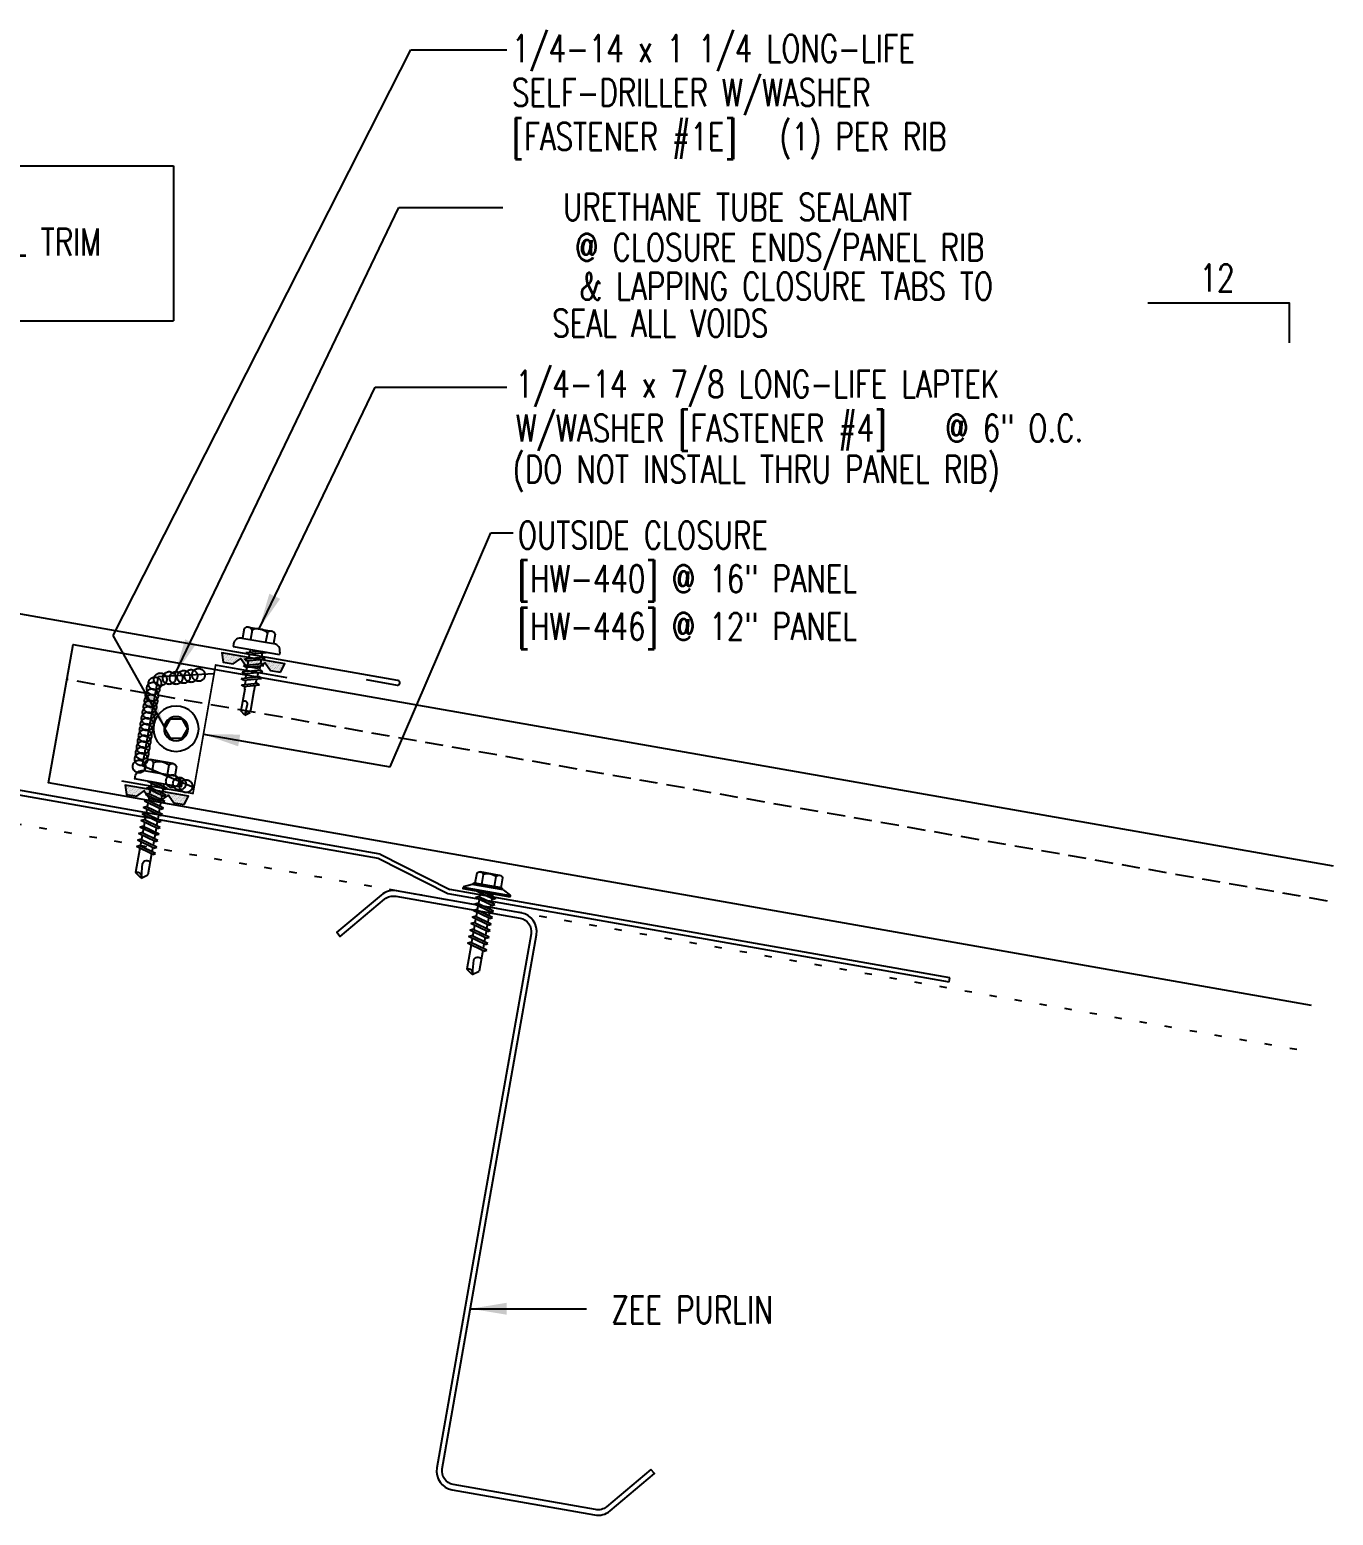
# Model space of a CAD drawing. Header units: inches. Extents: x -2 to 189, y 14 to 99.
# Drawn here: x 27.94 to 45.9, y 13.7 to 34.18 of the extents above; entities that cross this region are included whole.
import ezdxf
from ezdxf.enums import TextEntityAlignment as Align

# ---------------------------------------------------------------- set-up
doc = ezdxf.new("R2010")
doc.units = ezdxf.units.IN
doc.header["$MEASUREMENT"] = 0
for name, pattern in [('CENTER2', [1.125, 0.75, -0.125, 0.125, -0.125]), ('DASH2', [0.1875, 0.125, -0.0625]), ('DOT', [0.25, 0, -0.25])]:
    doc.linetypes.add(name, pattern=pattern)
for name, color, linetype in [('CLO', 3, 'Continuous'), ('DIM', 2, 'Continuous'), ('FASTENER', 9, 'Continuous'), ('MARK', 1, 'Continuous'), ('PANEL', 11, 'Continuous'), ('PURLIN', 1, 'Continuous'), ('SEALANT', 253, 'CENTER2'), ('STLA', 12, 'Continuous'), ('TAPE', 8, 'Continuous'), ('TEXT', 2, 'Continuous'), ('TRIM', 6, 'Continuous')]:
    doc.layers.add(name, color=color, linetype=linetype)
doc.styles.add('TEXT1', font='ROMANS.shx', dxfattribs={"width": 0.75, "height": 0.375})
doc.dimstyles.new('DETAIL$7', dxfattribs={"dimscale": 4, "dimtxt": 0.375, "dimasz": 0.125, "dimexe": 0.0625, "dimexo": 0.125, "dimgap": 0.0625, "dimtad": 1, "dimdec": 4, "dimzin": 3, "dimdsep": 46, "dimlunit": 4, "dimtxsty": 'TEXT1', "dimblk": 'ARCHTICK', "dimcen": 0.0625, "dimclrd": 7, "dimclre": 7, "dimclrt": 2, "dimadec": 0, "dimazin": 0, "dimtfac": 0.59375, "dimtdec": 4, "dimtmove": 0, "dimatfit": 3, "dimfxl": 0, "dimfrac": 2, "dimtolj": 1, "dimtzin": 3, "dimarcsym": 0})

# ---------------------------------------------------------------- blocks, each defined once
blk = doc.blocks.new('A$C23AA14D5')
at = {"layer": 'CLO', "const_width": 0.0239}
blk.add_lwpolyline([(2.284, 0.187), (1.299, 0.014), (0.987, 1.785), (0.002, 1.611)], dxfattribs=at)
at = {"layer": 'CLO'}
blk.add_lwpolyline([(1.285, 0.094), (1.993, 0.397), (1.776, 1.628), (1.007, 1.67)], dxfattribs=at)
blk = doc.blocks.new('*X7')
at = {"color": 0}
for p, q in [((-0.434, 0.135), (-0.434, 0.135)), ((-0.434, 0.123), (-0.434, 0.123)), ((-0.422, 0.141), (-0.422, 0.141)), ((-0.422, 0.129), (-0.422, 0.129)), ((-0.422, 0.117), (-0.422, 0.117)), ((-0.422, 0.105), (-0.422, 0.105)), ((-0.422, 0.094), (-0.422, 0.094)), ((-0.422, 0.082), (-0.422, 0.082)), ((-0.41, 0.135), (-0.41, 0.135)), ((-0.41, 0.123), (-0.41, 0.123)), ((-0.41, 0.111), (-0.41, 0.111)), ((-0.41, 0.1), (-0.41, 0.1)), ((-0.41, 0.088), (-0.41, 0.088)), ((-0.41, 0.076), (-0.41, 0.076)), ((-0.41, 0.064), (-0.41, 0.064)), ((-0.41, 0.053), (-0.41, 0.053)), ((-0.41, 0.041), (-0.41, 0.041)), ((-0.398, 0.141), (-0.398, 0.141)), ((-0.398, 0.129), (-0.398, 0.129)), ((-0.398, 0.117), (-0.398, 0.117)), ((-0.398, 0.105), (-0.398, 0.105)), ((-0.398, 0.094), (-0.398, 0.094)), ((-0.398, 0.082), (-0.398, 0.082)), ((-0.398, 0.07), (-0.398, 0.07)), ((-0.398, 0.059), (-0.398, 0.059)), ((-0.398, 0.047), (-0.398, 0.047)), ((-0.398, 0.035), (-0.398, 0.035)), ((-0.398, 0.023), (-0.398, 0.023)), ((-0.387, 0.135), (-0.387, 0.135)), ((-0.387, 0.123), (-0.387, 0.123)), ((-0.387, 0.111), (-0.387, 0.111)), ((-0.387, 0.1), (-0.387, 0.1)), ((-0.387, 0.088), (-0.387, 0.088)), ((-0.387, 0.076), (-0.387, 0.076)), ((-0.387, 0.064), (-0.387, 0.064)), ((-0.387, 0.053), (-0.387, 0.053)), ((-0.387, 0.041), (-0.387, 0.041)), ((-0.387, 0.029), (-0.387, 0.029)), ((-0.375, 0.141), (-0.375, 0.141)), ((-0.375, 0.129), (-0.375, 0.129)), ((-0.375, 0.117), (-0.375, 0.117)), ((-0.375, 0.105), (-0.375, 0.105)), ((-0.375, 0.094), (-0.375, 0.094)), ((-0.375, 0.082), (-0.375, 0.082)), ((-0.375, 0.07), (-0.375, 0.07)), ((-0.375, 0.059), (-0.375, 0.059)), ((-0.375, 0.047), (-0.375, 0.047)), ((-0.375, 0.035), (-0.375, 0.035)), ((-0.375, 0.023), (-0.375, 0.023)), ((-0.363, 0.135), (-0.363, 0.135)), ((-0.363, 0.123), (-0.363, 0.123)), ((-0.363, 0.111), (-0.363, 0.111)), ((-0.363, 0.1), (-0.363, 0.1)), ((-0.363, 0.088), (-0.363, 0.088)), ((-0.363, 0.076), (-0.363, 0.076)), ((-0.363, 0.064), (-0.363, 0.064)), ((-0.363, 0.053), (-0.363, 0.053)), ((-0.363, 0.041), (-0.363, 0.041)), ((-0.363, 0.029), (-0.363, 0.029)), ((-0.352, 0.141), (-0.352, 0.141)), ((-0.352, 0.129), (-0.352, 0.129)), ((-0.352, 0.117), (-0.352, 0.117)), ((-0.352, 0.105), (-0.352, 0.105)), ((-0.352, 0.094), (-0.352, 0.094)), ((-0.352, 0.082), (-0.352, 0.082)), ((-0.352, 0.07), (-0.352, 0.07)), ((-0.352, 0.059), (-0.352, 0.059)), ((-0.352, 0.047), (-0.352, 0.047)), ((-0.352, 0.035), (-0.352, 0.035)), ((-0.352, 0.023), (-0.352, 0.023)), ((-0.34, 0.135), (-0.34, 0.135)), ((-0.34, 0.123), (-0.34, 0.123)), ((-0.34, 0.111), (-0.34, 0.111)), ((-0.34, 0.1), (-0.34, 0.1)), ((-0.34, 0.088), (-0.34, 0.088)), ((-0.34, 0.076), (-0.34, 0.076)), ((-0.34, 0.064), (-0.34, 0.064)), ((-0.34, 0.053), (-0.34, 0.053)), ((-0.34, 0.041), (-0.34, 0.041)), ((-0.34, 0.029), (-0.34, 0.029)), ((-0.328, 0.141), (-0.328, 0.141)), ((-0.328, 0.129), (-0.328, 0.129)), ((-0.328, 0.117), (-0.328, 0.117)), ((-0.328, 0.105), (-0.328, 0.105)), ((-0.328, 0.094), (-0.328, 0.094)), ((-0.328, 0.082), (-0.328, 0.082)), ((-0.328, 0.07), (-0.328, 0.07)), ((-0.328, 0.059), (-0.328, 0.059)), ((-0.328, 0.047), (-0.328, 0.047)), ((-0.328, 0.035), (-0.328, 0.035)), ((-0.328, 0.023), (-0.328, 0.023)), ((-0.316, 0.135), (-0.316, 0.135)), ((-0.316, 0.123), (-0.316, 0.123)), ((-0.316, 0.111), (-0.316, 0.111)), ((-0.316, 0.1), (-0.316, 0.1)), ((-0.316, 0.088), (-0.316, 0.088)), ((-0.316, 0.076), (-0.316, 0.076)), ((-0.316, 0.064), (-0.316, 0.064)), ((-0.316, 0.053), (-0.316, 0.053)), ((-0.316, 0.041), (-0.316, 0.041)), ((-0.316, 0.029), (-0.316, 0.029)), ((-0.305, 0.141), (-0.305, 0.141)), ((-0.305, 0.129), (-0.305, 0.129)), ((-0.305, 0.117), (-0.305, 0.117)), ((-0.305, 0.105), (-0.305, 0.105)), ((-0.305, 0.094), (-0.305, 0.094)), ((-0.305, 0.082), (-0.305, 0.082)), ((-0.305, 0.07), (-0.305, 0.07)), ((-0.305, 0.059), (-0.305, 0.059)), ((-0.305, 0.047), (-0.305, 0.047)), ((-0.305, 0.035), (-0.305, 0.035)), ((-0.305, 0.023), (-0.305, 0.023)), ((-0.293, 0.135), (-0.293, 0.135)), ((-0.293, 0.123), (-0.293, 0.123)), ((-0.293, 0.111), (-0.293, 0.111)), ((-0.293, 0.1), (-0.293, 0.1)), ((-0.293, 0.088), (-0.293, 0.088)), ((-0.293, 0.076), (-0.293, 0.076)), ((-0.293, 0.064), (-0.293, 0.064)), ((-0.293, 0.053), (-0.293, 0.053)), ((-0.293, 0.041), (-0.293, 0.041)), ((-0.293, 0.029), (-0.293, 0.029)), ((-0.281, 0.141), (-0.281, 0.141)), ((-0.281, 0.129), (-0.281, 0.129)), ((-0.281, 0.117), (-0.281, 0.117)), ((-0.281, 0.105), (-0.281, 0.105)), ((-0.281, 0.094), (-0.281, 0.094)), ((-0.281, 0.082), (-0.281, 0.082)), ((-0.281, 0.07), (-0.281, 0.07)), ((-0.281, 0.059), (-0.281, 0.059)), ((-0.281, 0.047), (-0.281, 0.047)), ((-0.281, 0.035), (-0.281, 0.035)), ((-0.281, 0.023), (-0.281, 0.023)), ((-0.27, 0.135), (-0.27, 0.135)), ((-0.27, 0.123), (-0.27, 0.123)), ((-0.27, 0.111), (-0.27, 0.111)), ((-0.27, 0.1), (-0.27, 0.1)), ((-0.27, 0.088), (-0.27, 0.088)), ((-0.27, 0.076), (-0.27, 0.076)), ((-0.27, 0.064), (-0.27, 0.064)), ((-0.27, 0.053), (-0.27, 0.053)), ((-0.27, 0.041), (-0.27, 0.041)), ((-0.27, 0.029), (-0.27, 0.029)), ((-0.258, 0.141), (-0.258, 0.141)), ((-0.258, 0.129), (-0.258, 0.129)), ((-0.258, 0.117), (-0.258, 0.117)), ((-0.258, 0.105), (-0.258, 0.105)), ((-0.258, 0.094), (-0.258, 0.094)), ((-0.258, 0.082), (-0.258, 0.082)), ((-0.258, 0.07), (-0.258, 0.07)), ((-0.258, 0.059), (-0.258, 0.059)), ((-0.258, 0.047), (-0.258, 0.047)), ((-0.258, 0.035), (-0.258, 0.035)), ((-0.258, 0.023), (-0.258, 0.023)), ((-0.246, 0.135), (-0.246, 0.135)), ((-0.246, 0.123), (-0.246, 0.123)), ((-0.246, 0.111), (-0.246, 0.111)), ((-0.246, 0.1), (-0.246, 0.1)), ((-0.246, 0.088), (-0.246, 0.088)), ((-0.246, 0.076), (-0.246, 0.076)), ((-0.246, 0.064), (-0.246, 0.064)), ((-0.246, 0.053), (-0.246, 0.053)), ((-0.246, 0.041), (-0.246, 0.041)), ((-0.234, 0.141), (-0.234, 0.141)), ((-0.234, 0.129), (-0.234, 0.129)), ((-0.234, 0.117), (-0.234, 0.117)), ((-0.234, 0.105), (-0.234, 0.105)), ((-0.234, 0.094), (-0.234, 0.094)), ((-0.234, 0.082), (-0.234, 0.082)), ((-0.234, 0.07), (-0.234, 0.07)), ((-0.234, 0.059), (-0.234, 0.059)), ((-0.234, 0.047), (-0.234, 0.047)), ((-0.223, 0.135), (-0.223, 0.135)), ((-0.223, 0.123), (-0.223, 0.123)), ((-0.223, 0.111), (-0.223, 0.111)), ((-0.223, 0.1), (-0.223, 0.1)), ((-0.223, 0.088), (-0.223, 0.088)), ((-0.223, 0.076), (-0.223, 0.076)), ((-0.223, 0.064), (-0.223, 0.064)), ((-0.211, 0.141), (-0.211, 0.141)), ((-0.211, 0.129), (-0.211, 0.129)), ((-0.211, 0.117), (-0.211, 0.117)), ((-0.211, 0.105), (-0.211, 0.105)), ((-0.211, 0.094), (-0.211, 0.094)), ((-0.211, 0.082), (-0.211, 0.082)), ((-0.211, 0.07), (-0.211, 0.07)), ((-0.199, 0.135), (-0.199, 0.135)), ((-0.199, 0.123), (-0.199, 0.123)), ((-0.199, 0.111), (-0.199, 0.111)), ((-0.199, 0.1), (-0.199, 0.1)), ((-0.199, 0.088), (-0.199, 0.088)), ((-0.188, 0.141), (-0.188, 0.141)), ((-0.188, 0.129), (-0.188, 0.129)), ((-0.188, 0.117), (-0.188, 0.117)), ((-0.188, 0.105), (-0.188, 0.105)), ((-0.188, 0.094), (-0.188, 0.094)), ((-0.176, 0.135), (-0.176, 0.135)), ((-0.176, 0.123), (-0.176, 0.123)), ((-0.176, 0.111), (-0.176, 0.111)), ((-0.164, 0.141), (-0.164, 0.141)), ((-0.164, 0.129), (-0.164, 0.129)), ((-0.164, 0.117), (-0.164, 0.117)), ((-0.164, 0.105), (-0.164, 0.105)), ((-0.152, 0.135), (-0.152, 0.135)), ((-0.152, 0.123), (-0.152, 0.123)), ((-0.152, 0.111), (-0.152, 0.111)), ((-0.152, 0.1), (-0.152, 0.1)), ((-0.141, 0.141), (-0.141, 0.141)), ((-0.141, 0.129), (-0.141, 0.129)), ((-0.141, 0.117), (-0.141, 0.117)), ((-0.141, 0.105), (-0.141, 0.105)), ((-0.141, 0.094), (-0.141, 0.094)), ((-0.141, 0.082), (-0.141, 0.082)), ((-0.129, 0.135), (-0.129, 0.135)), ((-0.129, 0.123), (-0.129, 0.123)), ((-0.129, 0.111), (-0.129, 0.111)), ((-0.129, 0.1), (-0.129, 0.1)), ((-0.129, 0.088), (-0.129, 0.088)), ((-0.129, 0.076), (-0.129, 0.076)), ((-0.117, 0.141), (-0.117, 0.141)), ((-0.117, 0.129), (-0.117, 0.129)), ((-0.117, 0.117), (-0.117, 0.117)), ((-0.117, 0.105), (-0.117, 0.105)), ((-0.117, 0.094), (-0.117, 0.094)), ((-0.117, 0.082), (-0.117, 0.082)), ((-0.117, 0.07), (-0.117, 0.07)), ((-0.117, 0.059), (-0.117, 0.059)), ((-0.105, 0.135), (-0.105, 0.135)), ((-0.105, 0.123), (-0.105, 0.123)), ((-0.105, 0.111), (-0.105, 0.111)), ((-0.105, 0.1), (-0.105, 0.1)), ((-0.105, 0.088), (-0.105, 0.088)), ((-0.105, 0.076), (-0.105, 0.076)), ((-0.105, 0.064), (-0.105, 0.064)), ((-0.105, 0.053), (-0.105, 0.053)), ((-0.094, 0.141), (-0.094, 0.141)), ((-0.094, 0.129), (-0.094, 0.129)), ((-0.094, 0.117), (-0.094, 0.117)), ((-0.094, 0.105), (-0.094, 0.105)), ((-0.094, 0.094), (-0.094, 0.094)), ((-0.094, 0.082), (-0.094, 0.082)), ((-0.094, 0.07), (-0.094, 0.07)), ((-0.094, 0.059), (-0.094, 0.059)), ((-0.094, 0.047), (-0.094, 0.047)), ((-0.094, 0.035), (-0.094, 0.035)), ((-0.082, 0.135), (-0.082, 0.135)), ((-0.082, 0.123), (-0.082, 0.123)), ((-0.082, 0.111), (-0.082, 0.111)), ((-0.082, 0.1), (-0.082, 0.1)), ((-0.082, 0.088), (-0.082, 0.088)), ((-0.082, 0.076), (-0.082, 0.076)), ((-0.082, 0.064), (-0.082, 0.064)), ((-0.082, 0.053), (-0.082, 0.053)), ((-0.082, 0.041), (-0.082, 0.041)), ((-0.082, 0.029), (-0.082, 0.029)), ((-0.07, 0.141), (-0.07, 0.141)), ((-0.07, 0.129), (-0.07, 0.129)), ((-0.07, 0.117), (-0.07, 0.117)), ((-0.07, 0.105), (-0.07, 0.105)), ((-0.07, 0.094), (-0.07, 0.094)), ((-0.07, 0.082), (-0.07, 0.082)), ((-0.07, 0.07), (-0.07, 0.07)), ((-0.07, 0.059), (-0.07, 0.059)), ((-0.07, 0.047), (-0.07, 0.047)), ((-0.07, 0.035), (-0.07, 0.035)), ((-0.07, 0.023), (-0.07, 0.023)), ((-0.059, 0.135), (-0.059, 0.135)), ((-0.059, 0.123), (-0.059, 0.123)), ((-0.059, 0.111), (-0.059, 0.111)), ((-0.059, 0.1), (-0.059, 0.1)), ((-0.059, 0.088), (-0.059, 0.088)), ((-0.059, 0.076), (-0.059, 0.076)), ((-0.059, 0.064), (-0.059, 0.064)), ((-0.059, 0.053), (-0.059, 0.053)), ((-0.059, 0.041), (-0.059, 0.041)), ((-0.059, 0.029), (-0.059, 0.029)), ((-0.047, 0.141), (-0.047, 0.141)), ((-0.047, 0.129), (-0.047, 0.129)), ((-0.047, 0.117), (-0.047, 0.117)), ((-0.047, 0.105), (-0.047, 0.105)), ((-0.047, 0.094), (-0.047, 0.094)), ((-0.047, 0.082), (-0.047, 0.082)), ((-0.047, 0.07), (-0.047, 0.07)), ((-0.047, 0.059), (-0.047, 0.059)), ((-0.047, 0.047), (-0.047, 0.047)), ((-0.047, 0.035), (-0.047, 0.035)), ((-0.047, 0.023), (-0.047, 0.023)), ((-0.035, 0.135), (-0.035, 0.135)), ((-0.035, 0.123), (-0.035, 0.123)), ((-0.035, 0.111), (-0.035, 0.111)), ((-0.035, 0.1), (-0.035, 0.1)), ((-0.035, 0.088), (-0.035, 0.088)), ((-0.035, 0.076), (-0.035, 0.076)), ((-0.035, 0.064), (-0.035, 0.064)), ((-0.035, 0.053), (-0.035, 0.053)), ((-0.035, 0.041), (-0.035, 0.041)), ((-0.035, 0.029), (-0.035, 0.029)), ((-0.023, 0.141), (-0.023, 0.141)), ((-0.023, 0.129), (-0.023, 0.129)), ((-0.023, 0.117), (-0.023, 0.117)), ((-0.023, 0.105), (-0.023, 0.105)), ((-0.023, 0.094), (-0.023, 0.094)), ((-0.023, 0.082), (-0.023, 0.082)), ((-0.023, 0.07), (-0.023, 0.07)), ((-0.023, 0.059), (-0.023, 0.059)), ((-0.023, 0.047), (-0.023, 0.047)), ((-0.023, 0.035), (-0.023, 0.035)), ((-0.023, 0.023), (-0.023, 0.023)), ((-0.012, 0.135), (-0.012, 0.135)), ((-0.012, 0.123), (-0.012, 0.123)), ((-0.012, 0.111), (-0.012, 0.111)), ((-0.012, 0.1), (-0.012, 0.1)), ((-0.012, 0.088), (-0.012, 0.088)), ((-0.012, 0.076), (-0.012, 0.076)), ((-0.012, 0.064), (-0.012, 0.064)), ((-0.012, 0.053), (-0.012, 0.053)), ((-0.012, 0.041), (-0.012, 0.041)), ((-0.012, 0.029), (-0.012, 0.029)), ((0, 0.141), (0, 0.141)), ((0, 0.129), (0, 0.129)), ((0, 0.117), (0, 0.117)), ((0, 0.105), (0, 0.105)), ((0, 0.094), (0, 0.094)), ((0, 0.082), (0, 0.082)), ((0, 0.07), (0, 0.07)), ((0, 0.059), (0, 0.059)), ((0, 0.047), (0, 0.047)), ((0, 0.035), (0, 0.035)), ((0, 0.023), (0, 0.023)), ((0.012, 0.135), (0.012, 0.135)), ((0.012, 0.123), (0.012, 0.123)), ((0.012, 0.111), (0.012, 0.111)), ((0.012, 0.1), (0.012, 0.1)), ((0.012, 0.088), (0.012, 0.088)), ((0.012, 0.076), (0.012, 0.076)), ((0.012, 0.064), (0.012, 0.064)), ((0.012, 0.053), (0.012, 0.053)), ((0.012, 0.041), (0.012, 0.041)), ((0.012, 0.029), (0.012, 0.029)), ((0.023, 0.141), (0.023, 0.141)), ((0.023, 0.129), (0.023, 0.129)), ((0.023, 0.117), (0.023, 0.117)), ((0.023, 0.105), (0.023, 0.105)), ((0.023, 0.094), (0.023, 0.094)), ((0.023, 0.082), (0.023, 0.082)), ((0.023, 0.07), (0.023, 0.07)), ((0.023, 0.059), (0.023, 0.059)), ((0.023, 0.047), (0.023, 0.047)), ((0.023, 0.035), (0.023, 0.035)), ((0.023, 0.023), (0.023, 0.023)), ((0.035, 0.135), (0.035, 0.135)), ((0.035, 0.123), (0.035, 0.123)), ((0.035, 0.111), (0.035, 0.111)), ((0.035, 0.1), (0.035, 0.1)), ((0.035, 0.088), (0.035, 0.088)), ((0.035, 0.076), (0.035, 0.076)), ((0.035, 0.064), (0.035, 0.064)), ((0.035, 0.053), (0.035, 0.053)), ((0.035, 0.041), (0.035, 0.041)), ((0.035, 0.029), (0.035, 0.029)), ((0.047, 0.141), (0.047, 0.141)), ((0.047, 0.129), (0.047, 0.129)), ((0.047, 0.117), (0.047, 0.117)), ((0.047, 0.105), (0.047, 0.105)), ((0.047, 0.094), (0.047, 0.094)), ((0.047, 0.082), (0.047, 0.082)), ((0.047, 0.07), (0.047, 0.07)), ((0.047, 0.059), (0.047, 0.059)), ((0.047, 0.047), (0.047, 0.047)), ((0.047, 0.035), (0.047, 0.035)), ((0.047, 0.023), (0.047, 0.023)), ((0.059, 0.135), (0.059, 0.135)), ((0.059, 0.123), (0.059, 0.123)), ((0.059, 0.111), (0.059, 0.111)), ((0.059, 0.1), (0.059, 0.1)), ((0.059, 0.088), (0.059, 0.088)), ((0.059, 0.076), (0.059, 0.076)), ((0.059, 0.064), (0.059, 0.064)), ((0.059, 0.053), (0.059, 0.053)), ((0.059, 0.041), (0.059, 0.041)), ((0.059, 0.029), (0.059, 0.029)), ((0.07, 0.141), (0.07, 0.141)), ((0.07, 0.129), (0.07, 0.129)), ((0.07, 0.117), (0.07, 0.117)), ((0.07, 0.105), (0.07, 0.105)), ((0.07, 0.094), (0.07, 0.094)), ((0.07, 0.082), (0.07, 0.082)), ((0.07, 0.07), (0.07, 0.07)), ((0.07, 0.059), (0.07, 0.059)), ((0.07, 0.047), (0.07, 0.047)), ((0.07, 0.035), (0.07, 0.035)), ((0.07, 0.023), (0.07, 0.023)), ((0.082, 0.135), (0.082, 0.135)), ((0.082, 0.123), (0.082, 0.123)), ((0.082, 0.111), (0.082, 0.111)), ((0.082, 0.1), (0.082, 0.1)), ((0.082, 0.088), (0.082, 0.088)), ((0.082, 0.076), (0.082, 0.076)), ((0.082, 0.064), (0.082, 0.064)), ((0.082, 0.053), (0.082, 0.053)), ((0.082, 0.041), (0.082, 0.041)), ((0.082, 0.029), (0.082, 0.029)), ((0.094, 0.141), (0.094, 0.141)), ((0.094, 0.129), (0.094, 0.129)), ((0.094, 0.117), (0.094, 0.117)), ((0.094, 0.105), (0.094, 0.105)), ((0.094, 0.094), (0.094, 0.094)), ((0.094, 0.082), (0.094, 0.082)), ((0.094, 0.07), (0.094, 0.07)), ((0.094, 0.059), (0.094, 0.059)), ((0.094, 0.047), (0.094, 0.047)), ((0.094, 0.035), (0.094, 0.035)), ((0.105, 0.135), (0.105, 0.135)), ((0.105, 0.123), (0.105, 0.123)), ((0.105, 0.111), (0.105, 0.111)), ((0.105, 0.1), (0.105, 0.1)), ((0.105, 0.088), (0.105, 0.088)), ((0.105, 0.076), (0.105, 0.076)), ((0.105, 0.064), (0.105, 0.064)), ((0.105, 0.053), (0.105, 0.053)), ((0.117, 0.141), (0.117, 0.141)), ((0.117, 0.129), (0.117, 0.129)), ((0.117, 0.117), (0.117, 0.117)), ((0.117, 0.105), (0.117, 0.105)), ((0.117, 0.094), (0.117, 0.094)), ((0.117, 0.082), (0.117, 0.082)), ((0.117, 0.07), (0.117, 0.07)), ((0.117, 0.059), (0.117, 0.059)), ((0.129, 0.135), (0.129, 0.135)), ((0.129, 0.123), (0.129, 0.123)), ((0.129, 0.111), (0.129, 0.111)), ((0.129, 0.1), (0.129, 0.1)), ((0.129, 0.088), (0.129, 0.088)), ((0.129, 0.076), (0.129, 0.076)), ((0.141, 0.141), (0.141, 0.141)), ((0.141, 0.129), (0.141, 0.129)), ((0.141, 0.117), (0.141, 0.117)), ((0.141, 0.105), (0.141, 0.105)), ((0.141, 0.094), (0.141, 0.094)), ((0.141, 0.082), (0.141, 0.082)), ((0.152, 0.135), (0.152, 0.135)), ((0.152, 0.123), (0.152, 0.123)), ((0.152, 0.111), (0.152, 0.111)), ((0.152, 0.1), (0.152, 0.1)), ((0.164, 0.141), (0.164, 0.141)), ((0.164, 0.129), (0.164, 0.129)), ((0.164, 0.117), (0.164, 0.117)), ((0.164, 0.105), (0.164, 0.105)), ((0.176, 0.135), (0.176, 0.135)), ((0.176, 0.123), (0.176, 0.123)), ((0.176, 0.111), (0.176, 0.111)), ((0.188, 0.141), (0.188, 0.141)), ((0.188, 0.129), (0.188, 0.129)), ((0.188, 0.117), (0.188, 0.117)), ((0.188, 0.105), (0.188, 0.105)), ((0.188, 0.094), (0.188, 0.094)), ((0.199, 0.135), (0.199, 0.135)), ((0.199, 0.123), (0.199, 0.123)), ((0.199, 0.111), (0.199, 0.111)), ((0.199, 0.1), (0.199, 0.1)), ((0.199, 0.088), (0.199, 0.088)), ((0.211, 0.141), (0.211, 0.141)), ((0.211, 0.129), (0.211, 0.129)), ((0.211, 0.117), (0.211, 0.117)), ((0.211, 0.105), (0.211, 0.105)), ((0.211, 0.094), (0.211, 0.094)), ((0.211, 0.082), (0.211, 0.082)), ((0.211, 0.07), (0.211, 0.07)), ((0.223, 0.135), (0.223, 0.135)), ((0.223, 0.123), (0.223, 0.123)), ((0.223, 0.111), (0.223, 0.111)), ((0.223, 0.1), (0.223, 0.1)), ((0.223, 0.088), (0.223, 0.088)), ((0.223, 0.076), (0.223, 0.076)), ((0.223, 0.064), (0.223, 0.064)), ((0.234, 0.141), (0.234, 0.141)), ((0.234, 0.129), (0.234, 0.129)), ((0.234, 0.117), (0.234, 0.117)), ((0.234, 0.105), (0.234, 0.105)), ((0.234, 0.094), (0.234, 0.094)), ((0.234, 0.082), (0.234, 0.082)), ((0.234, 0.07), (0.234, 0.07)), ((0.234, 0.059), (0.234, 0.059)), ((0.234, 0.047), (0.234, 0.047)), ((0.246, 0.135), (0.246, 0.135)), ((0.246, 0.123), (0.246, 0.123)), ((0.246, 0.111), (0.246, 0.111)), ((0.246, 0.1), (0.246, 0.1)), ((0.246, 0.088), (0.246, 0.088)), ((0.246, 0.076), (0.246, 0.076)), ((0.246, 0.064), (0.246, 0.064)), ((0.246, 0.053), (0.246, 0.053)), ((0.246, 0.041), (0.246, 0.041)), ((0.258, 0.141), (0.258, 0.141)), ((0.258, 0.129), (0.258, 0.129)), ((0.258, 0.117), (0.258, 0.117)), ((0.258, 0.105), (0.258, 0.105)), ((0.258, 0.094), (0.258, 0.094)), ((0.258, 0.082), (0.258, 0.082)), ((0.258, 0.07), (0.258, 0.07)), ((0.258, 0.059), (0.258, 0.059)), ((0.258, 0.047), (0.258, 0.047)), ((0.258, 0.035), (0.258, 0.035)), ((0.258, 0.023), (0.258, 0.023)), ((0.27, 0.135), (0.27, 0.135)), ((0.27, 0.123), (0.27, 0.123)), ((0.27, 0.111), (0.27, 0.111)), ((0.27, 0.1), (0.27, 0.1)), ((0.27, 0.088), (0.27, 0.088)), ((0.27, 0.076), (0.27, 0.076)), ((0.27, 0.064), (0.27, 0.064)), ((0.27, 0.053), (0.27, 0.053)), ((0.27, 0.041), (0.27, 0.041)), ((0.27, 0.029), (0.27, 0.029)), ((0.281, 0.141), (0.281, 0.141)), ((0.281, 0.129), (0.281, 0.129)), ((0.281, 0.117), (0.281, 0.117)), ((0.281, 0.105), (0.281, 0.105)), ((0.281, 0.094), (0.281, 0.094)), ((0.281, 0.082), (0.281, 0.082)), ((0.281, 0.07), (0.281, 0.07)), ((0.281, 0.059), (0.281, 0.059)), ((0.281, 0.047), (0.281, 0.047)), ((0.281, 0.035), (0.281, 0.035)), ((0.281, 0.023), (0.281, 0.023)), ((0.293, 0.135), (0.293, 0.135)), ((0.293, 0.123), (0.293, 0.123)), ((0.293, 0.111), (0.293, 0.111)), ((0.293, 0.1), (0.293, 0.1)), ((0.293, 0.088), (0.293, 0.088)), ((0.293, 0.076), (0.293, 0.076)), ((0.293, 0.064), (0.293, 0.064)), ((0.293, 0.053), (0.293, 0.053)), ((0.293, 0.041), (0.293, 0.041)), ((0.293, 0.029), (0.293, 0.029)), ((0.305, 0.141), (0.305, 0.141)), ((0.305, 0.129), (0.305, 0.129)), ((0.305, 0.117), (0.305, 0.117)), ((0.305, 0.105), (0.305, 0.105)), ((0.305, 0.094), (0.305, 0.094)), ((0.305, 0.082), (0.305, 0.082)), ((0.305, 0.07), (0.305, 0.07)), ((0.305, 0.059), (0.305, 0.059)), ((0.305, 0.047), (0.305, 0.047)), ((0.305, 0.035), (0.305, 0.035)), ((0.305, 0.023), (0.305, 0.023)), ((0.316, 0.135), (0.316, 0.135)), ((0.316, 0.123), (0.316, 0.123)), ((0.316, 0.111), (0.316, 0.111)), ((0.316, 0.1), (0.316, 0.1)), ((0.316, 0.088), (0.316, 0.088)), ((0.316, 0.076), (0.316, 0.076)), ((0.316, 0.064), (0.316, 0.064)), ((0.316, 0.053), (0.316, 0.053)), ((0.316, 0.041), (0.316, 0.041)), ((0.316, 0.029), (0.316, 0.029)), ((0.328, 0.141), (0.328, 0.141)), ((0.328, 0.129), (0.328, 0.129)), ((0.328, 0.117), (0.328, 0.117)), ((0.328, 0.105), (0.328, 0.105)), ((0.328, 0.094), (0.328, 0.094)), ((0.328, 0.082), (0.328, 0.082)), ((0.328, 0.07), (0.328, 0.07)), ((0.328, 0.059), (0.328, 0.059)), ((0.328, 0.047), (0.328, 0.047)), ((0.328, 0.035), (0.328, 0.035)), ((0.328, 0.023), (0.328, 0.023)), ((0.34, 0.135), (0.34, 0.135)), ((0.34, 0.123), (0.34, 0.123)), ((0.34, 0.111), (0.34, 0.111)), ((0.34, 0.1), (0.34, 0.1)), ((0.34, 0.088), (0.34, 0.088)), ((0.34, 0.076), (0.34, 0.076)), ((0.34, 0.064), (0.34, 0.064)), ((0.34, 0.053), (0.34, 0.053)), ((0.34, 0.041), (0.34, 0.041)), ((0.34, 0.029), (0.34, 0.029)), ((0.352, 0.141), (0.352, 0.141)), ((0.352, 0.129), (0.352, 0.129)), ((0.352, 0.117), (0.352, 0.117)), ((0.352, 0.105), (0.352, 0.105)), ((0.352, 0.094), (0.352, 0.094)), ((0.352, 0.082), (0.352, 0.082)), ((0.352, 0.07), (0.352, 0.07)), ((0.352, 0.059), (0.352, 0.059)), ((0.352, 0.047), (0.352, 0.047)), ((0.352, 0.035), (0.352, 0.035)), ((0.352, 0.023), (0.352, 0.023)), ((0.363, 0.135), (0.363, 0.135)), ((0.363, 0.123), (0.363, 0.123)), ((0.363, 0.111), (0.363, 0.111)), ((0.363, 0.1), (0.363, 0.1)), ((0.363, 0.088), (0.363, 0.088)), ((0.363, 0.076), (0.363, 0.076)), ((0.363, 0.064), (0.363, 0.064)), ((0.363, 0.053), (0.363, 0.053)), ((0.363, 0.041), (0.363, 0.041)), ((0.363, 0.029), (0.363, 0.029)), ((0.375, 0.141), (0.375, 0.141)), ((0.375, 0.129), (0.375, 0.129)), ((0.375, 0.117), (0.375, 0.117)), ((0.375, 0.105), (0.375, 0.105)), ((0.375, 0.094), (0.375, 0.094)), ((0.375, 0.082), (0.375, 0.082)), ((0.375, 0.07), (0.375, 0.07)), ((0.375, 0.059), (0.375, 0.059)), ((0.375, 0.047), (0.375, 0.047)), ((0.375, 0.035), (0.375, 0.035)), ((0.375, 0.023), (0.375, 0.023)), ((0.387, 0.135), (0.387, 0.135)), ((0.387, 0.123), (0.387, 0.123)), ((0.387, 0.111), (0.387, 0.111)), ((0.387, 0.1), (0.387, 0.1)), ((0.387, 0.088), (0.387, 0.088)), ((0.387, 0.076), (0.387, 0.076)), ((0.387, 0.064), (0.387, 0.064)), ((0.387, 0.053), (0.387, 0.053)), ((0.387, 0.041), (0.387, 0.041)), ((0.387, 0.029), (0.387, 0.029)), ((0.398, 0.141), (0.398, 0.141)), ((0.398, 0.129), (0.398, 0.129)), ((0.398, 0.117), (0.398, 0.117)), ((0.398, 0.105), (0.398, 0.105)), ((0.398, 0.094), (0.398, 0.094)), ((0.398, 0.082), (0.398, 0.082)), ((0.398, 0.07), (0.398, 0.07)), ((0.398, 0.059), (0.398, 0.059)), ((0.398, 0.047), (0.398, 0.047)), ((0.398, 0.035), (0.398, 0.035)), ((0.398, 0.023), (0.398, 0.023)), ((0.41, 0.135), (0.41, 0.135)), ((0.41, 0.123), (0.41, 0.123)), ((0.41, 0.111), (0.41, 0.111)), ((0.41, 0.1), (0.41, 0.1)), ((0.41, 0.088), (0.41, 0.088)), ((0.41, 0.076), (0.41, 0.076)), ((0.41, 0.064), (0.41, 0.064)), ((0.41, 0.053), (0.41, 0.053)), ((0.41, 0.041), (0.41, 0.041)), ((0.422, 0.141), (0.422, 0.141)), ((0.422, 0.129), (0.422, 0.129)), ((0.422, 0.117), (0.422, 0.117)), ((0.422, 0.105), (0.422, 0.105)), ((0.422, 0.094), (0.422, 0.094)), ((0.422, 0.082), (0.422, 0.082)), ((0.434, 0.135), (0.434, 0.135)), ((0.434, 0.123), (0.434, 0.123))]:
    blk.add_line(p, q, dxfattribs=at)
blk = doc.blocks.new('MB_DBTAP')
at = {"layer": 'TAPE', "color": 9}
blk.add_lwpolyline([(-0.403, 0.018), (-0.442, 0.141), (0.442, 0.141), (0.403, 0.018), (0.26, 0.018), (0.17, 0.109), (0.079, 0.018), (0, 0.018), (-0.079, 0.018), (-0.17, 0.109), (-0.26, 0.018)], close=True, dxfattribs=at)
at = {"layer": 'TAPE', "color": 251}
blk.add_blockref('*X7', (0, 0), dxfattribs=at)
blk = doc.blocks.new('MB_516W')
blk.add_lwpolyline([(-0.078, 0.135), (-0.156, 0), (-0.078, -0.135), (0.078, -0.135), (0.156, 0), (0.078, 0.135)], close=True)
for radius in [0.312, 0.166]:
    blk.add_circle((0, 0), radius)
blk = doc.blocks.new('fz5')
at = {"layer": 'FASTENER'}
for p, q in [((-0.217, 0.305), (-0.217, 0.171)), ((-0.163, 0.337), (0.159, 0.337)), ((-0.108, 0.305), (-0.108, 0.171)), ((0.105, 0.305), (0.105, 0.171)), ((0.214, 0.305), (0.214, 0.171)), ((-0.326, 0.071), (-0.326, 0.037)), ((-0.326, 0.037), (0.322, 0.037)), ((-0.226, 0.171), (0.214, 0.171)), ((-0.141, -0.014), (0.037, 0.037)), ((-0.105, -0.034), (0.137, 0.035)), ((-0.088, 0.037), (-0.088, 0.001)), ((-0.088, 0.037), (0.085, 0.037)), ((0.085, 0.037), (0.134, 0.037)), ((0.085, 0.02), (0.085, -0.041)), ((0.137, 0.035), (0.134, 0.037)), ((0.322, 0.071), (0.322, 0.037)), ((-0.105, -0.034), (-0.141, -0.014)), ((-0.141, -0.105), (0.102, -0.036)), ((-0.105, -0.125), (-0.141, -0.105)), ((-0.141, -0.196), (0.102, -0.127)), ((-0.105, -0.216), (-0.141, -0.196)), ((-0.105, -0.125), (0.137, -0.056)), ((-0.105, -0.216), (0.137, -0.147)), ((-0.088, -0.029), (-0.088, -0.09)), ((-0.088, -0.12), (-0.088, -0.181)), ((0.085, -0.071), (0.085, -0.131)), ((0.085, -0.162), (0.085, -0.211)), ((0.137, -0.056), (0.102, -0.036)), ((0.137, -0.147), (0.102, -0.127)), ((-0.141, -0.287), (0.102, -0.217)), ((-0.105, -0.307), (-0.141, -0.287)), ((-0.141, -0.378), (0.102, -0.308)), ((-0.105, -0.398), (-0.141, -0.378)), ((-0.122, -0.463), (0.089, -0.403)), ((-0.105, -0.307), (0.137, -0.238)), ((-0.105, -0.398), (0.137, -0.328)), ((-0.084, -0.27), (-0.088, -0.211)), ((-0.078, -0.36), (-0.082, -0.3)), ((-0.071, -0.449), (-0.075, -0.389)), ((0.071, -0.408), (0.075, -0.346)), ((0.077, -0.315), (0.082, -0.253)), ((0.084, -0.223), (0.085, -0.211)), ((0.124, -0.423), (0.089, -0.403)), ((0.137, -0.238), (0.102, -0.217)), ((0.137, -0.328), (0.102, -0.308)), ((-0.086, -0.483), (-0.122, -0.463)), ((-0.086, -0.483), (0.124, -0.423)), ((-0.066, -0.516), (-0.069, -0.478)), ((-0.066, -0.516), (-0.066, -0.82)), ((0.063, -0.515), (0.068, -0.439)), ((0.063, -0.516), (0.063, -0.82)), ((-0.003, -0.854), (0.009, -0.714)), ((-0.002, -0.866), (-0.066, -0.82)), ((-0.002, -0.866), (0.063, -0.82))]:
    blk.add_line(p, q, dxfattribs=at)
for centre, radius, start, end in [((-0.163, 0.274), 0.0628, 29.8754, 150.1246), ((-0.002, 0.141), 0.196, 56.9974, 123.0026), ((0.159, 0.274), 0.0628, 29.8754, 150.1246), ((-0.226, 0.071), 0.1, 90, 180), ((0.222, 0.071), 0.1, 0, 90), ((0.073, -0.516), 0.01, 175.9484, 180), ((-0.036, -0.723), 0.0461, 11.1445, 130.906), ((0.039, -0.855), 0.0422, 55.4585, 194.8454)]:
    blk.add_arc(centre, radius, start, end, dxfattribs=at)
blk = doc.blocks.new('slopr1')
at = {"layer": 'MARK', "color": 6}
blk.add_lwpolyline([(0, 0), (0, 0.1368), (-0.4871, 0.1368)], dxfattribs=at)
at = {"layer": 'MARK', "color": 2, "style": 'TEXT1', "width": 0.75}
blk.add_text('12', height=0.09375, dxfattribs=at).set_placement((-0.3095, 0.1779))
blk.add_attdef('SLOPR1', (0.0415, 0.0243), '', height=0.0938, dxfattribs=at)
blk = doc.blocks.new('FD-F4')
at = {"layer": 'TEXT', "style": 'TEXT1', "width": 0.75}
for s, p in [('1/4-14 x 7/8 LONG-LIFE LAPTEK', (0.0047, -0.0408)), ('W/WASHER [FASTENER #4]', (0.0047, -0.1926))]:
    blk.add_text(s, height=0.09375, dxfattribs=at).set_placement(p)
blk.add_attdef('(QUANTITY)', (1.4847, -0.1926), '', height=0.0938, dxfattribs=at)
at = {"layer": 'TEXT', "style": 'TEXT1', "flags": 1}
for tag, p in [('Color', (0.0624, -0.4349)), ('Calc', (0.0624, -0.4349)), ('Opt1', (0.0624, -0.4349)), ('Opt2', (0.0624, -0.4349)), ('Opt3', (0.0624, -0.4349)), ('Description', (0.0624, -0.4349)), ('Multiple', (0.0624, -0.4349)), ('Part', (0.0624, -0.4349)), ('Spare1', (0.0624, -0.6224)), ('Spare2', (0.0624, -0.6224)), ('Spare3', (0.0624, -0.6224)), ('Spare4', (0.0624, -0.6224)), ('Spare5', (0.0624, -0.6224)), ('Spare6', (0.0624, -0.6224)), ('Spare7', (0.0624, -0.6224)), ('Spare8', (0.0624, -0.6224)), ('Spare9', (0.0624, -0.6224)), ('Spare10', (0.0624, -0.6224))]:
    blk.add_attdef(tag, p, '', height=0.0938, dxfattribs=at)
blk = doc.blocks.new('A$C30686E82')
for p, q in [((-2.715, 0.761), (3.437, 0.761)), ((-2.715, 0.761), (-2.715, -1.379)), ((3.437, 0.761), (3.437, -1.379)), ((-2.715, -1.379), (3.437, -1.379))]:
    blk.add_line(p, q)
at = {"layer": 'TEXT', "style": 'TEXT1', "width": 0.75}
for s, p in [('NOTE:', (-2.368, 0.081)), ('REFERENCE TYPICAL TRIM', (-2.368, -0.477)), ('LAP SECTIONS', (-2.368, -1.035))]:
    blk.add_text(s, height=0.375, dxfattribs=at).set_placement(p)
blk = doc.blocks.new('_ArchTick')
at = {"color": 0, "linetype": 'ByBlock', "const_width": 0.15}
blk.add_lwpolyline([(-0.5, -0.5), (0.5, 0.5)], dxfattribs=at)
blk = doc.blocks.new('A$C2A6C4B26')
at = {"layer": 'STLA'}
for p, q in [((-9.922, 5.316), (-0.32, 7.01)), ((9.281, 5.316), (-0.32, 7.01)), ((-0.32, 6.949), (-9.894, 5.261)), ((-0.32, 6.949), (9.253, 5.261)), ((-9.922, 5.316), (-10.883, 4.827)), ((-9.894, 5.261), (-10.855, 4.771)), ((9.253, 5.261), (10.214, 4.771)), ((9.281, 5.316), (10.242, 4.827)), ((-17.777, 3.611), (-10.883, 4.827)), ((-10.855, 4.771), (-17.766, 3.553)), ((10.214, 4.771), (17.125, 3.553)), ((17.136, 3.611), (10.242, 4.827)), ((-17.766, 3.553), (-17.777, 3.611)), ((17.125, 3.553), (17.136, 3.611))]:
    blk.add_line(p, q, dxfattribs=at)
blk = doc.blocks.new('SD9')
at = {"layer": 'FASTENER'}
for p, q in [((-0.181, 0.276), (-0.181, 0.137)), ((-0.135, 0.302), (0.135, 0.302)), ((-0.089, 0.276), (-0.089, 0.137)), ((0.089, 0.276), (0.089, 0.137)), ((0.181, 0.276), (0.181, 0.137)), ((-0.217, 0.114), (-0.326, 0.059)), ((-0.326, 0.059), (-0.326, 0.049)), ((-0.326, 0.049), (0.326, 0.049)), ((-0.217, 0.114), (0.217, 0.114)), ((-0.193, 0.137), (0.193, 0.137)), ((-0.193, 0.119), (0.193, 0.119)), ((-0.181, 0.137), (0.181, 0.137)), ((-0.139, -0.016), (0.046, 0.037)), ((-0.104, -0.036), (0.139, 0.033)), ((-0.086, 0.037), (-0.086, -0.001)), ((-0.086, 0.037), (0.086, 0.037)), ((0.086, 0.037), (0.133, 0.037)), ((0.086, 0.018), (0.086, -0.042)), ((0.139, 0.033), (0.133, 0.037)), ((0.217, 0.114), (0.326, 0.059)), ((0.326, 0.059), (0.326, 0.049)), ((-0.104, -0.036), (-0.139, -0.016)), ((-0.139, -0.107), (0.104, -0.038)), ((-0.104, -0.127), (-0.139, -0.107)), ((-0.139, -0.198), (0.104, -0.128)), ((-0.104, -0.218), (-0.139, -0.198)), ((-0.104, -0.127), (0.139, -0.058)), ((-0.104, -0.218), (0.139, -0.149)), ((-0.086, -0.031), (-0.086, -0.092)), ((-0.086, -0.122), (-0.086, -0.183)), ((0.086, -0.073), (0.086, -0.133)), ((0.086, -0.164), (0.086, -0.224)), ((0.139, -0.058), (0.104, -0.038)), ((0.139, -0.149), (0.104, -0.128)), ((-0.139, -0.289), (0.104, -0.219)), ((-0.104, -0.309), (-0.139, -0.289)), ((-0.139, -0.38), (0.104, -0.31)), ((-0.104, -0.4), (-0.139, -0.38)), ((-0.139, -0.47), (0.104, -0.401)), ((-0.104, -0.309), (0.139, -0.239)), ((-0.104, -0.4), (0.139, -0.33)), ((-0.086, -0.213), (-0.086, -0.274)), ((-0.086, -0.304), (-0.086, -0.364)), ((-0.086, -0.395), (-0.086, -0.455)), ((0.086, -0.255), (0.086, -0.315)), ((0.086, -0.345), (0.086, -0.406)), ((0.139, -0.239), (0.104, -0.219)), ((0.139, -0.33), (0.104, -0.31)), ((0.139, -0.421), (0.104, -0.401)), ((-0.104, -0.491), (-0.139, -0.47)), ((-0.139, -0.561), (0.104, -0.492)), ((-0.104, -0.581), (-0.139, -0.561)), ((-0.139, -0.652), (0.104, -0.583)), ((-0.104, -0.491), (0.139, -0.421)), ((-0.104, -0.581), (0.139, -0.512)), ((-0.104, -0.672), (0.139, -0.603)), ((-0.086, -0.486), (-0.086, -0.546)), ((-0.086, -0.577), (-0.086, -0.637)), ((0.086, -0.436), (0.086, -0.497)), ((0.086, -0.527), (0.086, -0.588)), ((0.139, -0.512), (0.104, -0.492)), ((0.139, -0.603), (0.104, -0.583)), ((-0.104, -0.672), (-0.139, -0.652)), ((-0.139, -0.743), (0.104, -0.674)), ((-0.104, -0.763), (-0.139, -0.743)), ((-0.104, -0.763), (0.139, -0.694)), ((-0.086, -0.667), (-0.086, -0.728)), ((-0.086, -0.758), (-0.086, -1.05)), ((0.086, -0.618), (0.086, -0.679)), ((0.086, -0.709), (0.086, -1.05)), ((0.139, -0.694), (0.104, -0.674)), ((-0.002, -1.095), (0.014, -0.909)), ((0, -1.111), (-0.086, -1.05)), ((0, -1.111), (0.086, -1.05))]:
    blk.add_line(p, q, dxfattribs=at)
blk.add_lwpolyline([(-0.331, 0.037), (-0.331, 0.049), (0.331, 0.049), (0.331, 0.037)], close=True, dxfattribs=at)
for centre, radius, start, end in [((-0.135, 0.25), 0.0527, 29.8754, 150.1246), ((0, 0.138), 0.164, 56.9974, 123.0026), ((0.135, 0.25), 0.0527, 29.8754, 150.1246), ((-0.193, 0.128), 0.00894, 90, 270), ((0.193, 0.128), 0.00894, 270, 90), ((-0.046, -0.921), 0.0615, 11.1445, 130.906), ((0.054, -1.097), 0.0563, 55.4585, 194.8454)]:
    blk.add_arc(centre, radius, start, end, dxfattribs=at)
blk = doc.blocks.new('fz7')
at = {"layer": 'FASTENER'}
for p, q in [((-0.215, 0.305), (-0.215, 0.171)), ((-0.161, 0.337), (0.161, 0.337)), ((-0.107, 0.305), (-0.107, 0.171)), ((0.107, 0.305), (0.107, 0.171)), ((0.215, 0.305), (0.215, 0.171)), ((-0.324, 0.071), (-0.324, 0.037)), ((-0.324, 0.037), (0.324, 0.037)), ((-0.224, 0.171), (0.215, 0.171)), ((-0.139, -0.016), (0.046, 0.037)), ((-0.104, -0.036), (0.139, 0.033)), ((-0.086, 0.037), (-0.086, -0.001)), ((-0.086, 0.037), (0.086, 0.037)), ((0.086, 0.037), (0.133, 0.037)), ((0.086, 0.018), (0.086, -0.042)), ((0.139, 0.033), (0.133, 0.037)), ((0.324, 0.071), (0.324, 0.037)), ((-0.104, -0.036), (-0.139, -0.016)), ((-0.139, -0.107), (0.104, -0.038)), ((-0.104, -0.127), (-0.139, -0.107)), ((-0.139, -0.198), (0.104, -0.128)), ((-0.104, -0.218), (-0.139, -0.198)), ((-0.104, -0.127), (0.139, -0.058)), ((-0.104, -0.218), (0.139, -0.149)), ((-0.086, -0.031), (-0.086, -0.092)), ((-0.086, -0.122), (-0.086, -0.183)), ((0.086, -0.073), (0.086, -0.133)), ((0.086, -0.164), (0.086, -0.224)), ((0.139, -0.058), (0.104, -0.038)), ((0.139, -0.149), (0.104, -0.128)), ((-0.139, -0.289), (0.104, -0.219)), ((-0.104, -0.309), (-0.139, -0.289)), ((-0.139, -0.38), (0.104, -0.31)), ((-0.104, -0.4), (-0.139, -0.38)), ((-0.139, -0.47), (0.104, -0.401)), ((-0.104, -0.309), (0.139, -0.239)), ((-0.104, -0.4), (0.139, -0.33)), ((-0.086, -0.213), (-0.086, -0.274)), ((-0.086, -0.304), (-0.086, -0.364)), ((-0.086, -0.395), (-0.086, -0.455)), ((0.086, -0.255), (0.086, -0.315)), ((0.086, -0.345), (0.086, -0.406)), ((0.139, -0.239), (0.104, -0.219)), ((0.139, -0.33), (0.104, -0.31)), ((0.139, -0.421), (0.104, -0.401)), ((-0.104, -0.491), (-0.139, -0.47)), ((-0.139, -0.561), (0.104, -0.492)), ((-0.104, -0.581), (-0.139, -0.561)), ((-0.139, -0.652), (0.104, -0.583)), ((-0.104, -0.491), (0.139, -0.421)), ((-0.104, -0.581), (0.139, -0.512)), ((-0.104, -0.672), (0.139, -0.603)), ((-0.086, -0.486), (-0.086, -0.546)), ((-0.086, -0.577), (-0.086, -0.637)), ((0.086, -0.436), (0.086, -0.497)), ((0.086, -0.527), (0.086, -0.588)), ((0.139, -0.512), (0.104, -0.492)), ((0.139, -0.603), (0.104, -0.583)), ((-0.104, -0.672), (-0.139, -0.652)), ((-0.139, -0.743), (0.104, -0.674)), ((-0.104, -0.763), (-0.139, -0.743)), ((-0.139, -0.834), (0.104, -0.765)), ((-0.104, -0.763), (0.139, -0.694)), ((-0.104, -0.854), (0.139, -0.785)), ((-0.086, -0.667), (-0.086, -0.728)), ((-0.086, -0.758), (-0.086, -0.819)), ((0.086, -0.618), (0.086, -0.679)), ((0.086, -0.709), (0.086, -0.77)), ((0.086, -0.8), (0.086, -0.861)), ((0.139, -0.694), (0.104, -0.674)), ((0.139, -0.785), (0.104, -0.765)), ((-0.104, -0.854), (-0.139, -0.834)), ((-0.139, -0.925), (0.104, -0.856)), ((-0.104, -0.945), (-0.139, -0.925)), ((-0.104, -0.945), (0.139, -0.876)), ((-0.086, -0.849), (-0.086, -0.91)), ((-0.086, -0.94), (-0.086, -1.232)), ((0.086, -0.891), (0.086, -1.232)), ((0.139, -0.876), (0.104, -0.856)), ((-0.002, -1.277), (0.014, -1.091)), ((0, -1.293), (-0.086, -1.232)), ((0, -1.293), (0.086, -1.232))]:
    blk.add_line(p, q, dxfattribs=at)
for centre, radius, start, end in [((-0.161, 0.274), 0.0628, 29.8754, 150.1246), ((0, 0.141), 0.196, 56.9974, 123.0026), ((0.161, 0.274), 0.0628, 29.8754, 150.1246), ((-0.224, 0.071), 0.1, 90, 180), ((0.224, 0.071), 0.1, 0, 90), ((-0.046, -1.102), 0.0615, 11.1445, 130.906), ((0.054, -1.278), 0.0563, 55.4585, 194.8454)]:
    blk.add_arc(centre, radius, start, end, dxfattribs=at)
blk = doc.blocks.new('FD-F1E')
at = {"layer": 'TEXT', "style": 'TEXT1', "width": 0.75}
for s, p in [('1/4-14 x 1 1/4 LONG-LIFE', (0.0047, -0.0408)), ('SELF-DRILLER W/WASHER', (0.0047, -0.1926)), ('[FASTENER #1E]', (0.0047, -0.3444))]:
    blk.add_text(s, height=0.09375, dxfattribs=at).set_placement(p)
blk.add_attdef('(QUANTITY)', (0.9263, -0.3444), '', height=0.0938, dxfattribs=at)

msp = doc.modelspace()

# ---------------------------------------------------------------- linework, layer by layer
for p, q in [((33.18959, 33.90512), (34.51143, 33.90512)), ((34.29369, 27.24913), (34.59852, 27.24913))]:
    msp.add_line(p, q)
at = {"layer": 'DIM', "linetype": 'DOT'}
msp.add_line((45.40351, 20.12419), (23.16165, 24.04603), dxfattribs=at)
at = {"layer": 'PANEL', "color": 8, "linetype": 'DASH2', "ltscale": 2}
msp.add_line((45.82314, 22.17239), (28.45152, 25.22694), dxfattribs=at)
at = {"layer": 'PANEL'}
msp.add_lwpolyline([(45.60454, 20.73274), (28.19544, 23.80025), (28.53232, 25.71078), (45.90382, 22.65625)], dxfattribs=at)
at = {"layer": 'PURLIN'}
msp.add_lwpolyline([(36.49827, 14.3354), (35.88717, 13.82262, -0.22169466), (35.73409, 13.7816), (33.7738, 14.12726, -0.41421356), (33.6217, 14.34447), (34.27077, 18.02548), (34.91983, 21.7065, 0.41421356), (34.70714, 22.01024), (32.99305, 22.31248, 0.22169466), (32.77898, 22.25512), (32.16788, 21.74235), (32.2159, 21.68513), (32.827, 22.1979, -0.22169466), (32.98008, 22.23892), (34.69417, 21.93668, -0.41421356), (34.84626, 21.71947), (34.1972, 18.03845), (33.54814, 14.35744, 0.41421356), (33.76082, 14.05369), (35.72112, 13.70804, 0.22169466), (35.93519, 13.7654), (36.54629, 14.27817)], format="xyb", close=True, dxfattribs=at)
at = {"layer": 'SEALANT'}
for centre in [(29.66121, 25.17123), (29.73568, 25.22787), (29.85788, 25.24765), (29.95341, 25.24765), (30.05692, 25.26202), (30.15918, 25.27521), (30.26269, 25.28958), (29.60714, 24.93027), (29.62073, 25.01043), (29.63804, 25.10079), (29.57996, 24.76994), (29.59355, 24.85011), (29.53919, 24.52946), (29.55278, 24.60962), (29.56637, 24.68978), (29.49842, 24.28897), (29.51201, 24.36913), (29.5256, 24.44929), (29.47124, 24.12864), (29.48483, 24.20881), (29.44478, 24.02754), (29.90234, 23.82379), (29.99883, 23.78957), (30.09065, 23.75535)]:
    msp.add_circle(centre, 0.08824, dxfattribs=at)
at = {"layer": 'TRIM'}
for p, q in [((33.01198, 25.21172), (23.1639, 26.9482)), ((32.57461, 25.22538), (33.00113, 25.15017))]:
    msp.add_line(p, q, dxfattribs=at)
msp.add_arc((33.00656, 25.18094), 0.03125, 260, 80, dxfattribs=at)

# ---------------------------------------------------------------- block references
for name, p in [('A$C30686E82', (26.47834, 31.54804)), ('A$C2A6C4B26', (23.48438, 17.50418))]:
    msp.add_blockref(name, p)
at = {"layer": 'FASTENER', "rotation": 350.0000000000001}
msp.add_blockref('fz5', (31.05459, 25.58923), dxfattribs=at)
at = {"layer": 'FASTENER', "xscale": -1}
msp.add_blockref('MB_516W', (29.95265, 24.54788), dxfattribs=at)
at = {"layer": 'FASTENER', "xscale": -1, "rotation": 350.0000000000001}
for name, p in [('fz7', (29.69435, 23.76254)), ('SD9', (34.22718, 22.25215))]:
    msp.add_blockref(name, p, dxfattribs=at)
at = {"layer": 'MARK', "xscale": 4, "yscale": 4, "zscale": 4}
msp.add_blockref('slopr1', (45.29826, 29.8657), dxfattribs=at)
at = {"layer": 'TAPE', "xscale": -1, "rotation": 350.0000000000001}
for p in [(30.99447, 25.37847), (29.66326, 23.55562)]:
    msp.add_blockref('MB_DBTAP', p, dxfattribs=at)
at = {"layer": 'TEXT', "xscale": 4, "yscale": 4, "zscale": 4}
for name, p, values in [('FD-F1E', (34.56316, 33.90139), {'(QUANTITY)': '(1) PER RIB'}), ('FD-F4', (34.61407, 29.276), {'(QUANTITY)': '@ 6" O.C.'})]:
    msp.add_blockref(name, p, dxfattribs=at).add_auto_attribs(values)
at = {"layer": 'TEXT', "xscale": -1}
msp.add_blockref('A$C23AA14D5', (31.48521, 23.64073), dxfattribs=at)

# ---------------------------------------------------------------- texts
at = {"layer": 'TEXT', "style": 'TEXT1', "width": 0.75}
for s, p in [('URETHANE TUBE SEALANT', (40.09543, 31.55309)), ('@ CLOSURE ENDS/PANEL RIB', (41.09212, 30.99687)), ('& LAPPING CLOSURE TABS TO', (41.21393, 30.46255)), ('SEAL ALL VOIDS', (38.11579, 29.95071)), ('ZEE PURLIN', (38.18205, 16.34791))]:
    msp.add_text(s, height=0.375, dxfattribs=at).set_placement(p, align=Align.RIGHT)
for s, p in [('(DO NOT INSTALL THRU PANEL RIB)', (34.59194, 27.93954)), ('OUTSIDE CLOSURE', (34.66331, 27.02847)), ('[HW-440] @ 16" PANEL', (34.66331, 26.42847)), ('[HW-446] @ 12" PANEL', (34.66331, 25.77143))]:
    msp.add_text(s, height=0.375, dxfattribs=at).set_placement(p)

# ---------------------------------------------------------------- leaders
for points in [[(29.80729, 24.54993), (29.08404, 25.83344), (33.18959, 33.90512)], [(29.93538, 25.29535), (33.02537, 31.73508), (34.45734, 31.73508)], [(31.09651, 25.92308), (32.69806, 29.25448), (34.51189, 29.25448)], [(30.3303, 24.47276), (32.90263, 24.0207), (34.29369, 27.24913)], [(34.01086, 16.55151), (35.39578, 16.55151), (35.60929, 16.55151)]]:
    msp.add_leader(points, dimstyle='DETAIL$7')

doc.saveas('drawing.dxf')
